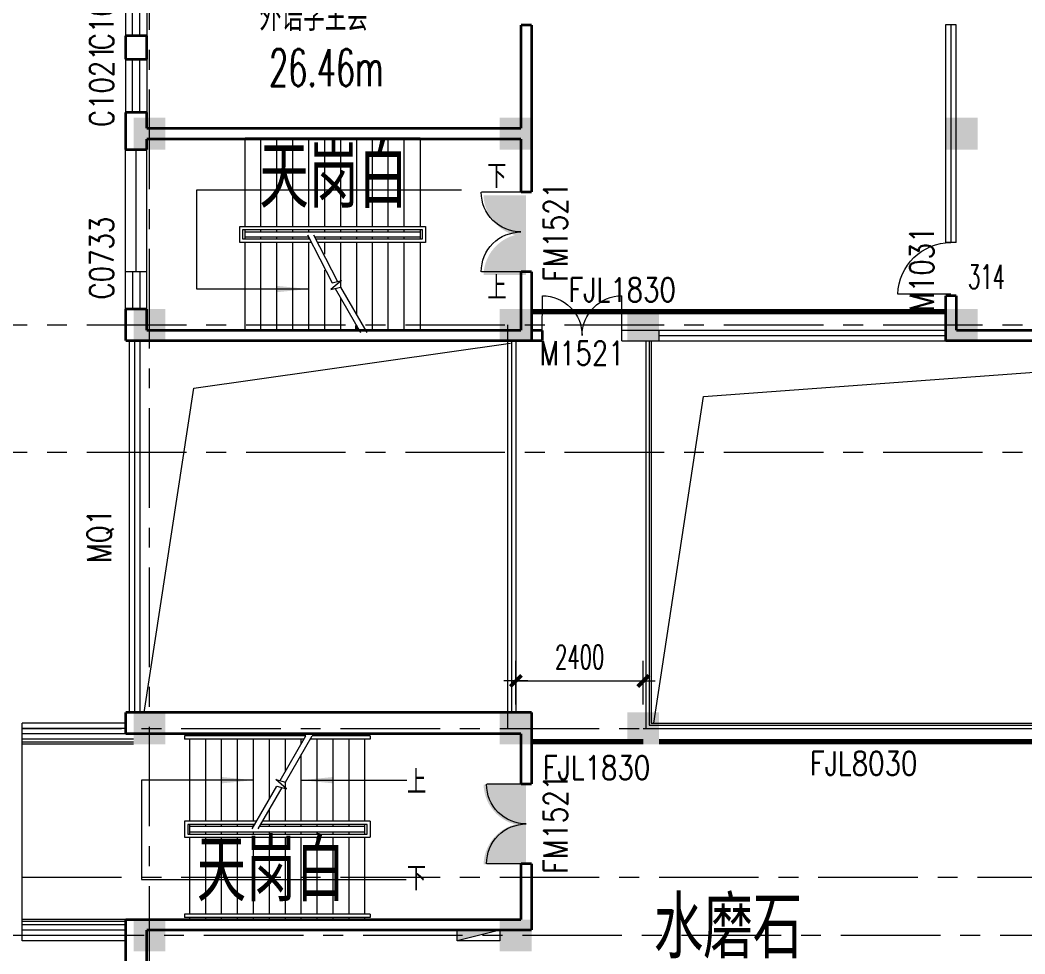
# Model space of a CAD drawing. Extents: x 1575758 to 1999219, y -897052 to -636879.
# Drawn here: x 1744537 to 1763468, y -699764 to -682176 of the extents above; entities that cross this region are included whole.
import ezdxf
from ezdxf.enums import TextEntityAlignment as Align

# ---------------------------------------------------------------- set-up
doc = ezdxf.new("R2010")
doc.units = 0
doc.header["$LTSCALE"] = 1500
doc.header["$MEASUREMENT"] = 0
doc.linetypes.add('CENTER', pattern=[2, 1.25, -0.25, 0.25, -0.25])
doc.linetypes.add('DASH', pattern=[0.35, 0.25, -0.1])
doc.layers.get('0').update_dxf_attribs({"linetype": 'CONTINUOUS', "lineweight": 5})
doc.layers.get('DEFPOINTS').update_dxf_attribs({"linetype": 'CONTINUOUS', "lineweight": 5})
for name, color, linetype, lineweight in [('COLUMN', 7, 'CONTINUOUS', 5), ('DOTE', 7, 'CENTER', 5), ('OTHER', 7, 'CONTINUOUS', 5), ('P-S-TEXT', 7, 'CONTINUOUS', 5), ('PUB_DIM', 7, 'CONTINUOUS', 5), ('STAIR', 7, 'CONTINUOUS', 0), ('U型玻璃', 7, 'CONTINUOUS', 5), ('WALL', 7, 'CONTINUOUS', 5), ('WINDOW', 7, 'CONTINUOUS', 0), ('WINDOW_TEXT', 7, 'CONTINUOUS', 5), ('我的', 7, 'CONTINUOUS', 5), ('消火栓', 7, 'CONTINUOUS', 5), ('看线', 7, 'CONTINUOUS', 5), ('防火卷帘', 7, 'CONTINUOUS', 5), ('防火卷帘名称', 7, 'CONTINUOUS', 5)]:
    doc.layers.add(name, color=color, linetype=linetype, lineweight=lineweight)
doc.layers.add('防火门', color=10, linetype='CONTINUOUS')
doc.styles.add('_SIMPLEX', font='SIMPLEX.shx', dxfattribs={"width": 0.6})
doc.styles.add('DIM_FONT', font='romans.shx', dxfattribs={"width": 0.6})
doc.styles.add('H1', font='romans.shx', dxfattribs={"width": 1.2, "bigfont": 'hztxt.shx'})
doc.styles.add('SIMPLEX', font='SIMPLEX.SHX', dxfattribs={"width": 0.6})
doc.dimstyles.new('NORMAL', dxfattribs={"dimscale": 1.5, "dimtxt": 300, "dimasz": 1, "dimexe": 250, "dimexo": 300, "dimgap": 150, "dimtad": 1, "dimdec": 0, "dimdsep": 46, "dimtxsty": 'DIM_FONT', "dimblk1": '_DIMX', "dimblk2": '_DIMX', "dimsah": 1, "dimcen": 2.5, "dimdle": 0.3, "dimclrd": 256, "dimclre": 256, "dimclrt": 256, "dimadec": 0, "dimazin": 0, "dimtfac": 1, "dimtdec": 0, "dimtix": 1, "dimtmove": 2, "dimatfit": 3, "dimldrblk": '_DIMX', "dimfxl": 1, "dimtvp": 1, "dimtolj": 1, "dimtzin": 0, "dimlwd": -1, "dimlwe": -1, "dimarcsym": 0})

# ---------------------------------------------------------------- blocks, each defined once
blk = doc.blocks.new('_FZH')
blk.add_solid([(0.5, -0.5), (-0.5, -0.5), (0.5, 0.5), (-0.5, 0.5)])
blk = doc.blocks.new('M_A2ZXL')
blk.add_line((-0.472, 0), (-0.472, -1))
blk.add_arc((-0.5, 0), 1, 271.6231, 0)
blk = doc.blocks.new('_ARROW')
blk.add_solid([(0, 0), (-1, 0.1), (-1, -0.1)])
blk = doc.blocks.new('M_A3PTU')
for p, q in [((-0.5, 0), (-0.499, -0.498)), ((0.5, 0), (0.499, -0.498))]:
    blk.add_line(p, q)
for centre, start, end in [((-0.498, -0.001), 269.885, 0.0763), ((0.498, -0.001), 179.9237, 270.115)]:
    blk.add_arc(centre, 0.498, start, end)
blk = doc.blocks.new('_WBLK')
for p, q in [((-0.5, 0.5), (0.5, 0.5)), ((0.5, 0.167), (-0.5, 0.167)), ((0.5, -0.167), (-0.5, -0.167)), ((-0.5, -0.5), (0.5, -0.5))]:
    blk.add_line(p, q)
at = {"layer": 'WINDOW_TEXT', "style": 'SIMPLEX', "flags": 9}
blk.add_attdef('A', text='', height=1, dxfattribs=at).set_placement((0, 1.5), align=Align.MIDDLE)
blk = doc.blocks.new('_DIMX')
blk.add_line((-150, 0), (150, 0))
at = {"const_width": 50}
blk.add_lwpolyline([(-70, -70), (70, 70)], dxfattribs=at)
blk = doc.blocks.new('*D547')
at = {"layer": 'DEFPOINTS', "color": 0, "lineweight": 5}
for p in [(1756279, -694622), (1753879, -695517), (1756279, -695517)]:
    blk.add_point(p, dxfattribs=at)
at = {"layer": 'PUB_DIM'}
for p, q in [((1753879, -695067), (1753879, -694247)), ((1756279, -695067), (1756279, -694247)), ((1753880, -694622), (1756277, -694622))]:
    blk.add_line(p, q, dxfattribs=at)
at = {"layer": 'PUB_DIM', "xscale": 1.5, "yscale": 1.5, "zscale": 1.5, "rotation": 180}
blk.add_blockref('_DIMX', (1753879, -694622), dxfattribs=at)
at = {"layer": 'PUB_DIM', "xscale": 1.5, "yscale": 1.5, "zscale": 1.5}
blk.add_blockref('_DIMX', (1756279, -694622), dxfattribs=at)
at = {"layer": 'PUB_DIM', "insert": (1755079, -694172), "char_height": 450, "attachment_point": 5, "style": 'DIM_FONT'}
blk.add_mtext('\\A1;2400', dxfattribs=at)
blk = doc.blocks.new('A$C68C06AB7')
at = {"layer": '消火栓'}
blk.add_hatch(color=256, dxfattribs=at).paths.add_polyline_path([(800, 200), (0, 200), (800, 0)])
blk.add_line((0, 200), (800, 0), dxfattribs=at)
blk.add_lwpolyline([(0, 200), (0, 0), (800, 0), (800, 200)], close=True, dxfattribs=at)

msp = doc.modelspace()

# ---------------------------------------------------------------- hatches: boundary and pattern name
at = {"layer": '防火门'}
for points in [[(1754068.9, -685474.8), (1753269.2, -685474.8, 0.4059403), (1754068.9, -686252.2)], [(1754068.9, -686975.3), (1753269.2, -686975.3, -0.4059403), (1754068.9, -686198)], [(1754069, -696574.8), (1753269.4, -696574.8, 0.4059403), (1754069, -697352.2)], [(1754069, -698075.4), (1753269.4, -698075.4, -0.4059403), (1754069, -697298)]]:
    msp.add_hatch(color=256, dxfattribs=at).paths.add_polyline_path(points)

# ---------------------------------------------------------------- linework, layer by layer
at = {"layer": 'DOTE'}
for p, q in [((1746974.9, -712361), (1746974.9, -648933.1)), ((1739795.7, -687916.6), (1828858.2, -687916.6)), ((1739795.7, -690316.6), (1830056.9, -690316.6)), ((1744574.9, -695516.6), (1823233.5, -695516.6)), ((1744574.9, -698316.6), (1828858.2, -698316.6)), ((1764874.9, -699416.6), (1739795.7, -699416.6))]:
    msp.add_line(p, q, dxfattribs=at)
at = {"layer": 'OTHER'}
for points in [[(1756474.9, -695416.6), (1757415.7, -689267.2), (1775774.9, -687916.6)], [(1746874.9, -695216.6), (1747809.3, -689105.8), (1753774.9, -688259.2)]]:
    msp.add_lwpolyline(points, dxfattribs=at)
at = {"layer": 'PUB_DIM'}
for points in [[(1749974.9, -687241.6), (1747864.7, -687241.6), (1747864.7, -685371.1), (1752853.3, -685371.1)], [(1748934.9, -696491.6), (1746824.7, -696491.6), (1746824.7, -698362.1), (1751813.3, -698362.1)], [(1749834.9, -696491.6), (1751826.5, -696491.6)]]:
    msp.add_lwpolyline(points, dxfattribs=at)
at = {"layer": 'STAIR'}
for p, q in [((1748774.9, -686062.6), (1748774.9, -684408.6)), ((1749074.9, -686062.6), (1749074.9, -684408.6)), ((1749374.9, -686062.6), (1749374.9, -684408.6)), ((1749674.9, -686062.6), (1749674.9, -684408.6)), ((1749974.9, -686062.6), (1749974.9, -684408.6)), ((1750274.9, -684408.6), (1750274.9, -686062.6)), ((1750574.9, -684408.6), (1750574.9, -686062.6)), ((1750874.9, -684408.6), (1750874.9, -686062.6)), ((1751174.9, -686062.6), (1751174.9, -684408.6)), ((1751474.9, -686062.6), (1751474.9, -684408.6)), ((1751774.9, -686062.6), (1751774.9, -684408.6)), ((1752074.9, -684408.6), (1752074.9, -686062.6)), ((1748674.9, -686362.6), (1748674.9, -686062.6)), ((1748674.9, -686062.6), (1752174.9, -686062.6)), ((1748734.9, -686122.6), (1752114.9, -686122.6)), ((1748734.9, -686302.6), (1748734.9, -686122.6)), ((1748774.9, -686302.6), (1748774.9, -686122.6)), ((1748774.9, -686162.6), (1752074.9, -686162.6)), ((1749074.9, -686162.6), (1749074.9, -686122.6)), ((1749374.9, -686162.6), (1749374.9, -686122.6)), ((1749674.9, -686162.6), (1749674.9, -686122.6)), ((1749949.9, -686219.3), (1750413.8, -687126.6)), ((1749974.9, -686162.6), (1749974.9, -686122.6)), ((1750065.4, -686219.3), (1750514.2, -687100.7)), ((1750274.9, -686122.6), (1750274.9, -686162.6)), ((1750574.9, -686122.6), (1750574.9, -686162.6)), ((1750874.9, -686122.6), (1750874.9, -686162.6)), ((1751174.9, -686162.6), (1751174.9, -686122.6)), ((1751474.9, -686162.6), (1751474.9, -686122.6)), ((1751774.9, -686162.6), (1751774.9, -686122.6)), ((1752074.9, -686122.6), (1752074.9, -686302.6)), ((1752114.9, -686122.6), (1752114.9, -686302.6)), ((1752174.9, -686062.6), (1752174.9, -686362.6)), ((1750032.7, -686362.6), (1748674.9, -686362.6)), ((1749998, -686302.6), (1748734.9, -686302.6)), ((1749974.9, -686262.6), (1748774.9, -686262.6)), ((1748774.9, -688016.6), (1748774.9, -686362.6)), ((1749074.9, -686302.6), (1749074.9, -686262.6)), ((1749074.9, -688016.6), (1749074.9, -686362.6)), ((1749374.9, -686302.6), (1749374.9, -686262.6)), ((1749374.9, -688016.6), (1749374.9, -686362.6)), ((1749674.9, -686302.6), (1749674.9, -686262.6)), ((1749674.9, -688016.6), (1749674.9, -686362.6)), ((1749974.9, -686302.6), (1749974.9, -686262.6)), ((1749974.9, -688016.6), (1749974.9, -686362.6)), ((1752074.9, -686262.6), (1750090.4, -686262.6)), ((1752114.9, -686302.6), (1750113.5, -686302.6)), ((1752174.9, -686362.6), (1750148.1, -686362.6)), ((1750274.9, -686262.6), (1750274.9, -686302.6)), ((1750274.9, -686362.6), (1750274.9, -686582.2)), ((1750574.9, -686262.6), (1750574.9, -686302.6)), ((1750574.9, -686362.6), (1750574.9, -687206.6)), ((1750874.9, -686262.6), (1750874.9, -686302.6)), ((1750874.9, -686362.6), (1750874.9, -687725.4)), ((1751174.9, -686302.6), (1751174.9, -686262.6)), ((1751174.9, -688016.6), (1751174.9, -686362.6)), ((1751474.9, -686302.6), (1751474.9, -686262.6)), ((1751474.9, -688016.6), (1751474.9, -686362.6)), ((1751774.9, -686302.6), (1751774.9, -686262.6)), ((1751774.9, -688016.6), (1751774.9, -686362.6)), ((1752074.9, -686362.6), (1752074.9, -688016.6)), ((1750274.9, -686886.2), (1750274.9, -688016.6)), ((1750594.6, -687079.9), (1750394.5, -687253.2)), ((1750413.8, -687126.6), (1750594.6, -687079.9)), ((1750394.5, -687253.2), (1750575.4, -687206.5)), ((1750474.9, -687232.5), (1750952.6, -688059.9)), ((1750575.4, -687206.5), (1751068, -688059.9)), ((1750574.9, -687405.8), (1750574.9, -688016.6)), ((1753724.9, -695516.6), (1753724.9, -687916.6)), ((1753795.4, -688216.6), (1753795.4, -695216.6)), ((1753874.9, -688216.6), (1753874.9, -695216.6)), ((1756326.7, -688216.6), (1756326.7, -695516.6)), ((1756386.7, -688216.6), (1756386.7, -695456.6)), ((1756426.7, -688216.6), (1756426.7, -695416.6)), ((1756386.7, -695456.6), (1781174.7, -695456.6)), ((1756428.9, -695416.6), (1781174.7, -695416.6)), ((1747634.9, -695656.6), (1747634.9, -695716.6)), ((1749922.2, -695656.6), (1747634.9, -695656.6)), ((1747734.9, -695656.6), (1747734.9, -695616.6)), ((1748034.9, -695656.6), (1748034.9, -695616.6)), ((1748334.9, -695656.6), (1748334.9, -695616.6)), ((1748634.9, -695656.6), (1748634.9, -695616.6)), ((1748934.9, -695656.6), (1748934.9, -695616.6)), ((1749234.9, -695656.6), (1749234.9, -695616.6)), ((1749434.9, -696500.7), (1749922.2, -695656.6)), ((1749534.9, -695656.6), (1749534.9, -695616.6)), ((1749535.4, -696526.6), (1750037.7, -695656.6)), ((1749834.9, -695656.6), (1749834.9, -695616.6)), ((1751134.9, -695656.6), (1750037.7, -695656.6)), ((1750134.9, -695656.6), (1750134.9, -695616.6)), ((1750434.9, -695656.6), (1750434.9, -695616.6)), ((1750734.9, -695656.6), (1750734.9, -695616.6)), ((1751034.9, -695656.6), (1751034.9, -695616.6)), ((1751134.9, -695656.6), (1751134.9, -695716.6)), ((1756278.9, -695516.6), (1781174.7, -695516.6)), ((1746674.9, -695716.6), (1744574.9, -695716.6)), ((1746674.9, -695776.6), (1744574.9, -695776.6)), ((1746674.9, -695816.6), (1744574.9, -695816.6)), ((1749887.6, -695716.6), (1747634.9, -695716.6)), ((1747734.9, -697266.6), (1747734.9, -695716.6)), ((1748034.9, -697266.6), (1748034.9, -695716.6)), ((1748334.9, -697266.6), (1748334.9, -695716.6)), ((1748634.9, -697266.6), (1748634.9, -695716.6)), ((1748934.9, -697266.6), (1748934.9, -695716.6)), ((1749234.9, -696847), (1749234.9, -695716.6)), ((1749534.9, -696327.4), (1749534.9, -695716.6)), ((1749834.9, -695807.8), (1749834.9, -695716.6)), ((1751134.9, -695716.6), (1750003, -695716.6)), ((1750134.9, -697266.6), (1750134.9, -695716.6)), ((1750434.9, -697266.6), (1750434.9, -695716.6)), ((1750734.9, -697266.6), (1750734.9, -695716.6)), ((1751034.9, -697266.6), (1751034.9, -695716.6)), ((1749834.9, -697266.6), (1749834.9, -696007.8)), ((1748909.9, -697409.9), (1749373.8, -696606.6)), ((1749025.4, -697409.9), (1749474.2, -696632.5)), ((1749354.5, -696479.9), (1749535.4, -696526.6)), ((1749554.6, -696653.2), (1749354.5, -696479.9)), ((1749373.8, -696606.6), (1749554.6, -696653.2)), ((1749534.9, -697266.6), (1749534.9, -696526.5)), ((1749234.9, -697266.6), (1749234.9, -697047)), ((1748992.7, -697266.6), (1747634.9, -697266.6)), ((1747634.9, -697266.6), (1747634.9, -697566.6)), ((1747694.9, -697326.6), (1747694.9, -697506.6)), ((1748958, -697326.6), (1747694.9, -697326.6)), ((1747734.9, -697506.6), (1747734.9, -697326.6)), ((1748934.9, -697366.6), (1747734.9, -697366.6)), ((1748034.9, -697366.6), (1748034.9, -697326.6)), ((1748334.9, -697366.6), (1748334.9, -697326.6)), ((1748634.9, -697366.6), (1748634.9, -697326.6)), ((1748934.9, -697366.6), (1748934.9, -697326.6)), ((1751034.9, -697366.6), (1749050.4, -697366.6)), ((1751074.9, -697326.6), (1749073.5, -697326.6)), ((1751134.9, -697266.6), (1749108.1, -697266.6)), ((1749234.9, -697366.6), (1749234.9, -697326.6)), ((1749534.9, -697366.6), (1749534.9, -697326.6)), ((1749834.9, -697366.6), (1749834.9, -697326.6)), ((1750134.9, -697366.6), (1750134.9, -697326.6)), ((1750434.9, -697366.6), (1750434.9, -697326.6)), ((1750734.9, -697366.6), (1750734.9, -697326.6)), ((1751034.9, -697506.6), (1751034.9, -697326.6)), ((1751074.9, -697506.6), (1751074.9, -697326.6)), ((1751134.9, -697266.6), (1751134.9, -697566.6)), ((1747634.9, -697566.6), (1751134.9, -697566.6)), ((1747694.9, -697506.6), (1751074.9, -697506.6)), ((1747734.9, -697466.6), (1751034.9, -697466.6)), ((1747734.9, -699016.6), (1747734.9, -697566.6)), ((1748034.9, -697506.6), (1748034.9, -697466.6)), ((1748034.9, -699016.6), (1748034.9, -697566.6)), ((1748334.9, -697506.6), (1748334.9, -697466.6)), ((1748334.9, -699016.6), (1748334.9, -697566.6)), ((1748634.9, -697506.6), (1748634.9, -697466.6)), ((1748634.9, -699016.6), (1748634.9, -697566.6)), ((1748934.9, -697506.6), (1748934.9, -697466.6)), ((1748934.9, -699016.6), (1748934.9, -697566.6)), ((1749234.9, -697506.6), (1749234.9, -697466.6)), ((1749234.9, -699016.6), (1749234.9, -697566.6)), ((1749534.9, -697506.6), (1749534.9, -697466.6)), ((1749534.9, -699016.6), (1749534.9, -697566.6)), ((1749834.9, -697506.6), (1749834.9, -697466.6)), ((1749834.9, -699016.6), (1749834.9, -697566.6)), ((1750134.9, -697506.6), (1750134.9, -697466.6)), ((1750134.9, -699016.6), (1750134.9, -697566.6)), ((1750434.9, -697506.6), (1750434.9, -697466.6)), ((1750434.9, -699016.6), (1750434.9, -697566.6)), ((1750734.9, -697506.6), (1750734.9, -697466.6)), ((1750734.9, -699016.6), (1750734.9, -697566.6)), ((1751034.9, -699016.6), (1751034.9, -697566.6)), ((1751134.9, -699016.6), (1747634.9, -699016.6)), ((1747634.9, -699016.6), (1747634.9, -699076.6)), ((1751134.9, -699076.6), (1747634.9, -699076.6)), ((1747734.9, -699116.6), (1747734.9, -699076.6)), ((1748034.9, -699116.6), (1748034.9, -699076.6)), ((1748334.9, -699116.6), (1748334.9, -699076.6)), ((1748634.9, -699116.6), (1748634.9, -699076.6)), ((1748934.9, -699116.6), (1748934.9, -699076.6)), ((1749234.9, -699116.6), (1749234.9, -699076.6)), ((1749534.9, -699116.6), (1749534.9, -699076.6)), ((1749834.9, -699116.6), (1749834.9, -699076.6)), ((1750134.9, -699116.6), (1750134.9, -699076.6)), ((1750434.9, -699116.6), (1750434.9, -699076.6)), ((1750734.9, -699116.6), (1750734.9, -699076.6)), ((1751034.9, -699116.6), (1751034.9, -699076.6)), ((1751134.9, -699016.6), (1751134.9, -699076.6)), ((1746524.9, -699116.6), (1744574.9, -699116.6)), ((1746524.9, -699156.6), (1744574.9, -699156.6)), ((1746524.9, -699216.6), (1744574.9, -699216.6))]:
    msp.add_line(p, q, dxfattribs=at)
at = {"layer": 'STAIR', "const_width": 50}
for points in [[(1748774.9, -684408.6), (1752074.9, -684408.6)], [(1750874.9, -687925.4), (1750874.9, -688016.6)], [(1750927.6, -688016.6), (1748774.9, -688016.6)], [(1752074.9, -688016.6), (1751043, -688016.6)]]:
    msp.add_lwpolyline(points, dxfattribs=at)
at = {"layer": 'U型玻璃'}
for p, q in [((1762174.9, -682266.6), (1761974.9, -682266.6)), ((1761974.9, -682266.6), (1761974.9, -686366.6)), ((1762074.9, -682266.6), (1762074.9, -686366.6)), ((1762174.9, -686366.6), (1762174.9, -682266.6)), ((1762174.9, -686366.6), (1761974.9, -686366.6)), ((1756574.9, -688016.6), (1761974.9, -688016.6)), ((1756574.9, -688116.6), (1761974.9, -688116.6)), ((1756574.9, -688216.6), (1761974.9, -688216.6))]:
    msp.add_line(p, q, dxfattribs=at)
at = {"layer": 'WALL'}
for p, q in [((1755874.9, -688016.6), (1756574.9, -688016.6)), ((1755874.9, -688216.6), (1755874.9, -688016.6)), ((1756574.9, -688216.6), (1756574.9, -688016.6)), ((1755874.9, -688216.6), (1756574.9, -688216.6))]:
    msp.add_line(p, q, dxfattribs=at)
at = {"layer": 'WALL', "const_width": 50}
for points in [[(1753974.9, -684216.6), (1753974.9, -682266.6)], [(1753974.9, -682266.6), (1754174.9, -682266.6)], [(1754174.9, -685416.6), (1754174.9, -682266.6)], [(1746924.9, -682466.6), (1746524.9, -682466.6)], [(1746524.9, -682912.6), (1746524.9, -682466.6)], [(1746924.9, -682466.6), (1746924.9, -682912.6)], [(1746924.9, -682912.6), (1746524.9, -682912.6)], [(1746924.9, -683912.6), (1746524.9, -683912.6)], [(1746524.9, -684616.6), (1746524.9, -683912.6)], [(1746924.9, -684216.6), (1746924.9, -683912.6)], [(1746924.9, -684216.6), (1753974.9, -684216.6)], [(1746924.9, -684416.6), (1746924.9, -684616.6)], [(1746924.9, -684416.6), (1753974.9, -684416.6)], [(1753974.9, -684416.6), (1753974.9, -685416.6)], [(1746924.9, -684616.6), (1746524.9, -684616.6)], [(1754174.9, -685416.6), (1753974.9, -685416.6)], [(1754174.9, -686916.6), (1753974.9, -686916.6)], [(1753974.9, -688016.6), (1753974.9, -686916.6)], [(1754174.9, -688216.6), (1754174.9, -686916.6)], [(1761974.9, -687366.6), (1761974.9, -688216.6)], [(1761974.9, -687366.6), (1762174.9, -687366.6)], [(1762174.9, -688016.6), (1762174.9, -687366.6)], [(1746924.9, -687616.6), (1746524.9, -687616.6)], [(1746524.9, -688216.6), (1746524.9, -687616.6)], [(1746924.9, -687616.6), (1746924.9, -688016.6)], [(1746924.9, -688016.6), (1753974.9, -688016.6)], [(1754174.9, -688016.6), (1754374.9, -688016.6)], [(1754374.9, -688016.6), (1754374.9, -688216.6)], [(1762174.9, -688016.6), (1769224.9, -688016.6)], [(1746524.9, -688216.6), (1754174.9, -688216.6)], [(1754174.9, -688216.6), (1754374.9, -688216.6)], [(1761974.9, -688216.6), (1769474.9, -688216.6)], [(1746524.9, -695616.6), (1746524.9, -695216.6)], [(1746524.9, -695216.6), (1754174.9, -695216.6)], [(1754174.9, -696566.6), (1754174.9, -695216.6)], [(1753974.9, -695616.6), (1746524.9, -695616.6)], [(1753974.9, -696566.6), (1753974.9, -695616.6)], [(1754174.9, -696566.6), (1753974.9, -696566.6)], [(1753974.9, -699116.6), (1753974.9, -698066.6)], [(1754174.9, -698066.6), (1753974.9, -698066.6)], [(1754174.9, -699316.6), (1754174.9, -698066.6)], [(1753974.9, -699116.6), (1746524.9, -699116.6)], [(1746524.9, -710266.6), (1746524.9, -699116.6)], [(1749074.9, -699316.6), (1746924.9, -699316.6)], [(1746924.9, -701516.6), (1746924.9, -699316.6)], [(1754174.9, -699316.6), (1748874.9, -699316.6)]]:
    msp.add_lwpolyline(points, dxfattribs=at)
at = {"layer": 'WINDOW'}
for p, q in [((1746524.9, -686916.6), (1746524.9, -684616.6)), ((1746724.9, -686916.6), (1746724.9, -684616.6)), ((1746924.9, -686916.6), (1746924.9, -684616.6)), ((1746924.9, -686916.6), (1746524.9, -686916.6)), ((1746601.1, -695216.6), (1746601.1, -688216.6)), ((1746701.1, -695216.6), (1746701.1, -688216.6)), ((1746801.1, -695216.6), (1746801.1, -688216.6)), ((1746524.9, -695416.6), (1744574.9, -695416.6)), ((1746524.9, -695516.6), (1744574.9, -695516.6)), ((1746524.9, -695616.6), (1744574.9, -695616.6)), ((1746524.9, -699316.6), (1744574.9, -699316.6)), ((1746524.9, -699416.6), (1744574.9, -699416.6)), ((1746524.9, -699516.6), (1744574.9, -699516.6))]:
    msp.add_line(p, q, dxfattribs=at)
at = {"layer": '看线'}
msp.add_line((1744574.9, -699516.6), (1744574.9, -695416.6), dxfattribs=at)
at = {"layer": '防火卷帘', "linetype": 'DASH', "const_width": 100}
for points in [[(1761970, -687666.6), (1754174.9, -687666.6)], [(1756278.9, -695766.6), (1754174.9, -695766.6)], [(1756574.9, -695766.6), (1764574.9, -695766.6)]]:
    msp.add_lwpolyline(points, dxfattribs=at)

# ---------------------------------------------------------------- block references
at = {"layer": 'COLUMN', "xscale": 600, "yscale": 600, "zscale": 600}
for p in [(1746974.9, -684316.6), (1753874.9, -684316.6), (1762274.9, -684316.6), (1746974.9, -687916.6), (1753874.9, -687916.6), (1756274.9, -687916.6), (1762274.9, -687916.6), (1746974.9, -695516.6), (1753874.9, -695516.6), (1756274.9, -695516.6), (1746974.9, -699416.6), (1753874.9, -699416.6)]:
    msp.add_blockref('_FZH', p, dxfattribs=at)
at = {"layer": 'PUB_DIM', "yscale": 600, "zscale": 600}
for p, xscale in [((1749974.9, -687241.6), 600), ((1749834.9, -696491.6), -600)]:
    msp.add_blockref('_ARROW', p, dxfattribs=dict(at, xscale=xscale))
at = {"layer": 'PUB_DIM', "xscale": -600, "yscale": 600, "zscale": 600, "rotation": 180}
msp.add_blockref('_ARROW', (1748934.9, -696491.6), dxfattribs=at)
at = {"layer": 'WINDOW'}
ref = msp.add_blockref('_WBLK', (1746724.9, -681966.6), dxfattribs=dict(at, xscale=-1000, yscale=400.000000004191, zscale=1000, rotation=90))
ref.add_attrib('A', 'C1021', dxfattribs={"layer": 'WINDOW_TEXT', "height": 450, "rotation": 90, "style": '_SIMPLEX', "width": 0.8, "flags": 8}).set_placement((1746074.9, -681966.6), align=Align.MIDDLE)
ref = msp.add_blockref('_WBLK', (1746724.9, -683412.6), dxfattribs=dict(at, xscale=-1000, yscale=400.0000000034925, zscale=1000, rotation=90))
ref.add_attrib('A', 'C1021', dxfattribs={"layer": 'WINDOW_TEXT', "height": 450, "rotation": 90, "style": '_SIMPLEX', "width": 0.8, "flags": 8}).set_placement((1746074.9, -683412.6), align=Align.MIDDLE)
ref = msp.add_blockref('M_A3PTU', (1753974.9, -686166.6), dxfattribs=dict(at, xscale=1500, yscale=-1500, zscale=1500, rotation=90))
ref.add_attrib('A', 'FM1521', dxfattribs={"layer": 'WINDOW_TEXT', "height": 450, "rotation": 90, "style": '_SIMPLEX', "width": 0.8, "flags": 8}).set_placement((1754624.9, -686166.6), align=Align.MIDDLE)
ref = msp.add_blockref('_WBLK', (1746724.9, -687266.6), dxfattribs=dict(at, xscale=700, yscale=400.0000000107102, zscale=700, rotation=90))
ref.add_attrib('A', 'C0733', dxfattribs={"layer": 'WINDOW_TEXT', "height": 450, "rotation": 90, "style": '_SIMPLEX', "width": 0.8, "flags": 8}).set_placement((1746074.9, -686659.2), align=Align.MIDDLE)
ref = msp.add_blockref('M_A2ZXL', (1762074.9, -686866.6), dxfattribs=dict(at, xscale=1000, yscale=-1000, zscale=1000, rotation=90))
ref.add_attrib('A', 'M1031', dxfattribs={"layer": 'WINDOW_TEXT', "height": 450, "rotation": 90, "style": '_SIMPLEX', "width": 0.8, "flags": 8}).set_placement((1761524.9, -686866.6, 600.5), align=Align.MIDDLE)
ref = msp.add_blockref('M_A3PTU', (1755124.9, -688116.6), dxfattribs=dict(at, xscale=1500, yscale=-1500, zscale=1500))
ref.add_attrib('A', 'M1521', dxfattribs={"layer": 'WINDOW_TEXT', "height": 450, "style": '_SIMPLEX', "width": 0.8, "flags": 8}).set_placement((1755124.9, -688449.7), align=Align.MIDDLE)
ref = msp.add_blockref('M_A3PTU', (1754074.9, -697316.6), dxfattribs=dict(at, xscale=1500, yscale=-1500, zscale=1500, rotation=90))
ref.add_attrib('A', 'FM1521', dxfattribs={"layer": 'WINDOW_TEXT', "height": 450, "rotation": 90, "style": '_SIMPLEX', "width": 0.8, "flags": 8}).set_placement((1754624.9, -697316.6, 360895.9), align=Align.MIDDLE)
at = {"layer": '消火栓', "xscale": -1}
msp.add_blockref('A$C68C06AB7', (1753574.9, -699516.6), dxfattribs=at)

# ---------------------------------------------------------------- texts
at = {"layer": 'P-S-TEXT', "style": 'H1', "width": 0.8}
for s, p in [('下', (1753340.7, -685341.9)), ('上', (1753340.7, -687444.8))]:
    msp.add_text(s, height=450, dxfattribs=at).set_placement(p)
for s, p in [('上', (1751827.3, -696750.6)), ('下', (1751827.3, -698564.5))]:
    msp.add_text(s, height=450, rotation=360, dxfattribs=at).set_placement(p)
at = {"layer": 'WINDOW_TEXT', "style": '_SIMPLEX', "width": 0.8}
msp.add_text('MQ1', height=450, rotation=90, dxfattribs=at).set_placement((1746252.8, -692401))
at = {"layer": '我的', "lineweight": 0, "style": 'H1', "width": 0.8}
for s, p in [('天岗白', (1749043.8, -685714.2)), ('天岗白', (1747863.9, -698775.5)), ('水磨石', (1756475.3, -699848.8))]:
    msp.add_text(s, height=1166.4, dxfattribs=at).set_placement(p)
at = {"layer": '我的', "color": 0, "lineweight": 5, "attachment_point": 1, "style": 'DIM_FONT'}
for s, insert, char_height, width in [('{\\fSimHei|b0|i0|c134|p2;外语学生会}', (1749049.6, -681826.4), 500, 3938.33), ('{\\C3;26.46m}', (1749228.1, -682723.7), 700, 2079.28), ('314', (1762395.8, -686784.7), 450, 1876.258)]:
    msp.add_mtext(s, dxfattribs=dict(at, insert=insert, char_height=char_height, width=width))
at = {"layer": '防火卷帘名称', "style": '_SIMPLEX', "width": 0.8}
for s, p in [('FJL1830', (1754870.7, -687481.1)), ('FJL1830', (1754387.3, -696481)), ('FJL8030', (1759420.1, -696398.8))]:
    msp.add_text(s, height=450, dxfattribs=at).set_placement(p)

# ---------------------------------------------------------------- dimensions: what is measured, and where the dimension line sits
at = {"layer": 'PUB_DIM'}
dim = msp.add_linear_dim(base=(1756278.9, -694622.5), p1=(1753878.5, -695516.6), p2=(1756278.9, -695516.6), dimstyle='NORMAL', dxfattribs=at)
dim.commit()
dim.dimension.update_dxf_attribs({"geometry": '*D547', "text_midpoint": (1755078.7, -694172.5)})

doc.saveas('drawing.dxf')
